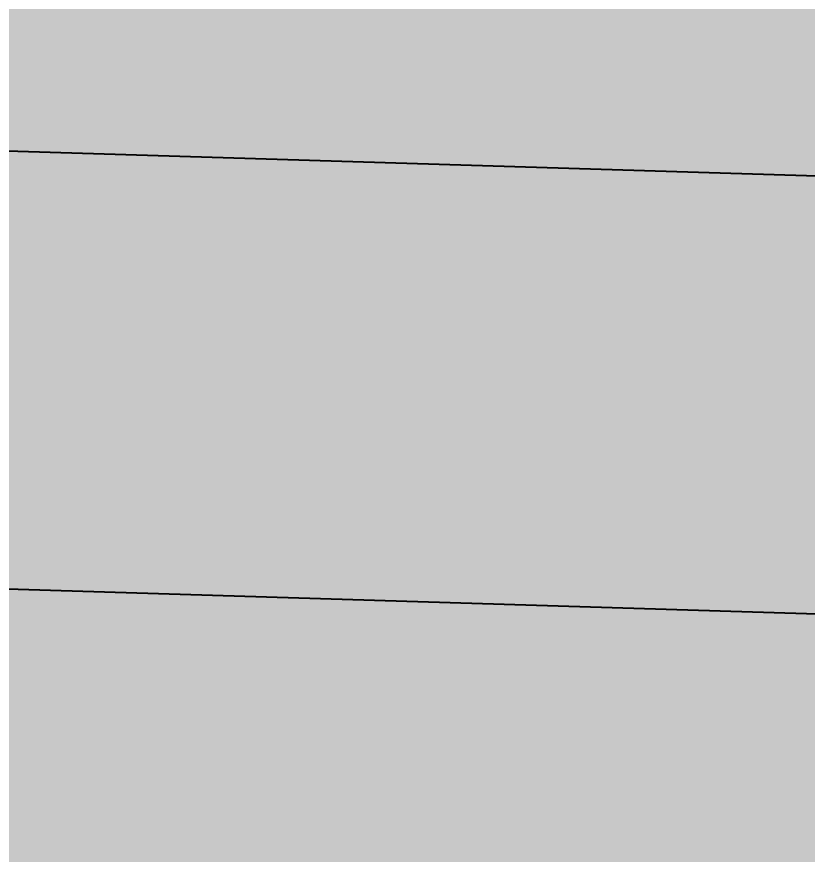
# Model space of a CAD drawing. Extents: x 383425 to 391668, y 6055101 to 6059545.
# Drawn here: x 385132.797 to 385134.601, y 6058449.791 to 6058451.702 of the extents above; entities that cross this region are included whole.
import ezdxf
from ezdxf.enums import TextEntityAlignment as Align

# ---------------------------------------------------------------- set-up
doc = ezdxf.new("R2010")
doc.units = 0
doc.header["$LTSCALE"] = 5
for name, color, linetype in [('AS-UNDERLAY-H', 141, 'Continuous'), ('C-RW', 13, 'Continuous'), ('CG-NOTES', 7, 'Continuous'), ('P-PROPOSED', 10, 'Continuous')]:
    doc.layers.add(name, color=color, linetype=linetype)
doc.styles.add('80L', font='ARIALN.TTF', dxfattribs={"height": 10})

# ---------------------------------------------------------------- blocks, each defined once
blk = doc.blocks.new('*U113')
at = {"layer": 'AS-UNDERLAY-H'}
h = blk.add_hatch(color=256, dxfattribs=at)
h.dxf.hatch_style = 1
edge = h.paths.add_edge_path()
edge.add_arc((0, 0), 11, 0, 360)
at = {"layer": 'CG-NOTES', "color": 182}
blk.add_circle((0, 0), 11, dxfattribs=at)
at = {"color": 182, "style": '80L'}
blk.add_attdef('#', text='', height=10, dxfattribs=at).set_placement((0, 0), align=Align.MIDDLE_CENTER)

msp = doc.modelspace()

# ---------------------------------------------------------------- linework, layer by layer
at = {"layer": 'C-RW', "flags": 128}
msp.add_lwpolyline([(385644.7559, 6059128.0324), (385644.1401, 6059106.8444), (385643.319, 6059078.5868), (385642.5331, 6059050.3219), (385642.0722, 6059033.236), (385641.2884, 6059008.2662), (385640.7112, 6058988.281), (385645.82, 6058988.2173), (385644.8257, 6058908.4977), (385638.1192, 6058901.1062), (385631.3708, 6058893.6684), (385597.0684, 6058855.8636), (385589.6735, 6058847.7125), (385555.6643, 6058810.2197), (385520.7852, 6058771.77), (385562.4684, 6058585.5947), (385568.5784, 6058558.317), (385577.8034, 6058514.4763), (385582.9465, 6058490.0192), (385585.0049, 6058480.238), (385593.8624, 6058438.1581), (385297.1106, 6058445.2876), (385022.0384, 6058453.838)], dxfattribs=at)
at = {"layer": 'P-PROPOSED'}
msp.add_lwpolyline([(385022.0679, 6058454.8372), (385297.1382, 6058446.2868), (385551.7391, 6058440.17), (385507.9546, 6058634.8452), (385475.3836, 6058785.1085), (385472.7201, 6058807.8751), (385467.7836, 6058838.945), (385467.407, 6058846.1487), (385540.1843, 6058823.9391), (385616.8059, 6058801.5979), (385738.8017, 6058763.1903), (385834.3939, 6058737.8532), (385904.9224, 6058717.0032), (385972.0985, 6058704.1241), (386013.0787, 6058691.6138), (386030.5571, 6058688.4466), (386063.4927, 6058687.3971), (386095.115, 6058696.4759), (386126.4693, 6058694.7959), (386144.5208, 6058699.3822), (386201.7542, 6058703.532), (386279.6447, 6058711.8362), (386457.8916, 6058724.1585)], dxfattribs=at)

# ---------------------------------------------------------------- block references
at = {"layer": 'CG-NOTES'}
msp.add_blockref('*U113', (385135.6905, 6058453.0909), dxfattribs=at).add_auto_attribs({'#': '234'})

doc.saveas('drawing.dxf')
